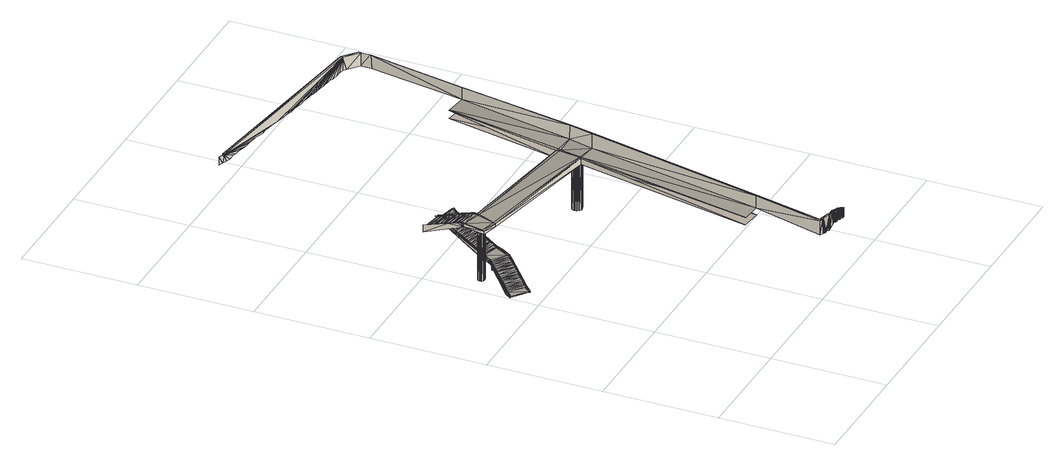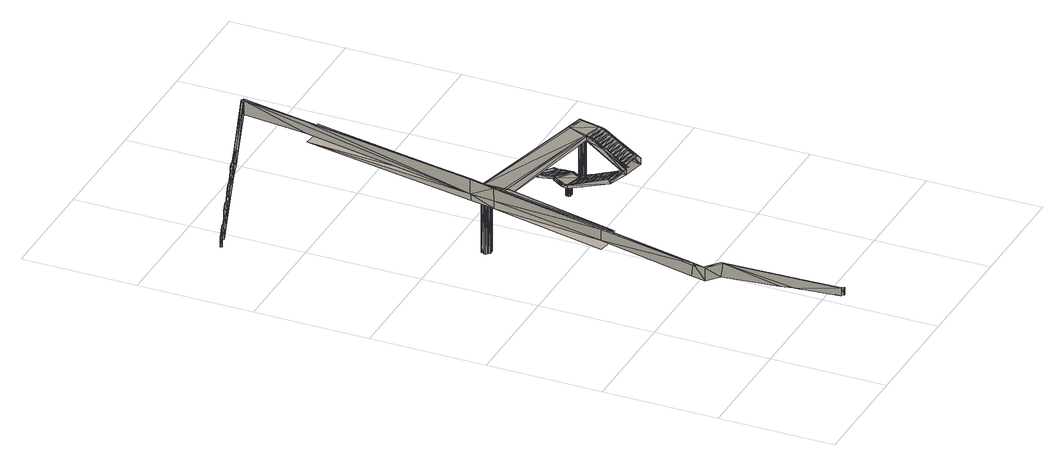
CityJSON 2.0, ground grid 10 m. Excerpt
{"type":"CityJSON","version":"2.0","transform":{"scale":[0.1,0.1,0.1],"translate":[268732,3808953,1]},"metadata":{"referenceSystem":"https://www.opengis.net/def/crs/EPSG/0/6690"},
"CityObjects":{
"bridge1":{"type":"Bridge","attributes":{"name":"東蟹屋陸橋","function":"07","yearOfConstruction":1968,"ConstructionBaseAttribute.adminType":"13","ConstructionBaseAttribute.administorator":"広島市","BridgeStructureAttribute.length":104.5,"BridgeStructureAttribute.width":1.5,"BridgeStructureAttribute.escalator":"false","ConstructionRiskAssessmentAttribute.surveyYear":2019,"ConstructionRiskAssessmentAttribute.riskType":"01","ConstructionRiskAssessmentAttribute.referenceDate":"2022-03-01","DmGeometricAttribute.dmCode":"2211"},"children":["bridge1-1","bridge1-2","bridge1-3","bridge1-4","bridge1-5","bridge1-6","bridge1-7"],"geometry":[{"type":"MultiSurface","lod":"3","boundaries":[[[0,1,2]],[[3,1,0]],[[4,0,2]],[[3,0,4]],[[5,6,2]],[[2,1,5]],[[2,6,4]],[[4,7,3]],[[1,8,5]],[[1,3,7]],[[1,9,8]],[[6,5,10]],[[9,1,7]],[[10,5,11]],[[8,12,5]],[[13,11,5]],[[6,10,14]],[[9,12,8]],[[15,9,7]],[[4,16,7]],[[14,10,17]],[[15,7,18]],[[11,19,10]],[[6,14,20]],[[6,21,4]],[[15,22,9]],[[16,18,7]],[[13,19,11]],[[13,12,9]],[[10,23,17]],[[6,20,24]],[[14,25,20]],[[5,12,13]],[[26,27,28]],[[19,29,10]],[[15,18,16]],[[30,31,28]],[[29,23,10]],[[9,22,13]],[[32,30,28]],[[22,15,16]],[[6,24,33]],[[14,34,25]],[[24,20,35]],[[14,17,23]],[[23,36,14]],[[34,20,25]],[[37,38,27]],[[29,13,22]],[[39,16,4]],[[36,34,14]],[[40,41,6]],[[6,33,42]],[[29,19,13]],[[41,43,6]],[[28,27,44]],[[36,29,22]],[[20,45,35]],[[46,6,42]],[[26,28,31]],[[24,47,33]],[[45,24,35]],[[27,26,48]],[[27,38,49]],[[27,48,37]],[[50,45,20]],[[31,30,51]],[[27,49,52]],[[36,23,29]],[[44,27,52]],[[40,6,46]],[[22,50,36]],[[30,53,51]],[[28,44,32]],[[24,54,47]],[[33,55,42]],[[20,34,50]],[[56,26,31]],[[54,33,47]],[[51,56,31]],[[57,54,24]],[[30,32,53]],[[48,38,37]],[[38,48,49]],[[50,34,36]],[[22,57,50]],[[58,56,51]],[[59,26,56]],[[49,48,52]],[[60,61,26]],[[26,61,48]],[[6,43,21]],[[58,59,56]],[[62,63,22]],[[33,64,55]],[[52,65,44]],[[52,48,61]],[[42,66,46]],[[24,45,57]],[[52,60,65]],[[44,65,67]],[[64,42,55]],[[58,68,69]],[[59,58,69]],[[70,26,59]],[[22,63,57]],[[52,61,60]],[[65,60,67]],[[26,71,60]],[[63,64,33]],[[57,45,50]],[[44,67,72]],[[72,73,44]],[[69,70,59]],[[67,71,72]],[[69,74,75]],[[67,60,71]],[[39,4,21]],[[76,77,22]],[[42,78,66]],[[75,70,69]],[[46,79,40]],[[33,54,63]],[[80,58,51]],[[72,81,73]],[[72,71,82]],[[66,78,46]],[[72,82,81]],[[83,51,53]],[[75,84,85]],[[62,78,42]],[[85,70,75]],[[63,54,57]],[[70,86,26]],[[73,81,87]],[[87,81,88]],[[22,16,39]],[[26,89,71]],[[22,77,62]],[[90,70,85]],[[46,91,79]],[[85,92,90]],[[40,93,41]],[[42,64,62]],[[91,40,79]],[[89,44,73]],[[43,94,21]],[[95,70,90]],[[41,94,43]],[[96,80,51]],[[77,91,46]],[[71,89,82]],[[62,64,63]],[[90,97,95]],[[94,98,21]],[[86,89,26]],[[87,89,73]],[[82,89,81]],[[89,88,81]],[[88,89,87]],[[68,58,99]],[[40,100,93]],[[94,41,101]],[[46,78,77]],[[95,102,103]],[[93,104,41]],[[69,68,105]],[[95,106,70]],[[22,104,76]],[[76,100,40]],[[74,69,105]],[[107,90,92]],[[96,51,83]],[[77,78,62]],[[108,98,94]],[[103,109,110]],[[111,94,101]],[[75,74,112]],[[113,21,98]],[[22,114,104]],[[114,22,39]],[[84,75,115]],[[106,95,103]],[[40,91,76]],[[83,53,116]],[[100,104,93]],[[99,58,80]],[[110,117,118]],[[113,39,21]],[[104,119,41]],[[105,68,99]],[[85,84,120]],[[76,91,77]],[[92,85,120]],[[121,107,92]],[[108,94,111]],[[74,105,122]],[[118,123,124]],[[101,41,119]],[[101,125,111]],[[112,74,122]],[[101,126,125]],[[97,90,127]],[[103,110,106]],[[128,83,116]],[[96,83,128]],[[86,70,106]],[[98,108,129]],[[101,119,126]],[[115,75,112]],[[110,118,106]],[[124,130,131]],[[104,100,76]],[[120,84,115]],[[95,97,132]],[[98,133,134]],[[80,96,128]],[[98,129,133]],[[102,95,135]],[[113,98,134]],[[105,99,80]],[[111,125,136]],[[136,137,111]],[[138,128,89]],[[92,120,121]],[[80,128,138]],[[125,139,136]],[[103,102,140]],[[141,138,89]],[[109,103,142]],[[143,144,108]],[[108,145,129]],[[114,146,104]],[[112,122,105]],[[146,114,39]],[[105,80,141]],[[133,147,134]],[[80,138,141]],[[108,144,145]],[[127,90,107]],[[148,111,137]],[[133,149,147]],[[136,150,137]],[[132,97,127]],[[110,109,151]],[[113,134,147]],[[152,153,111]],[[104,146,119]],[[154,141,89]],[[117,110,155]],[[113,147,149]],[[156,133,129]],[[39,113,146]],[[120,115,112]],[[152,111,148]],[[126,157,125]],[[156,129,145]],[[149,133,158]],[[135,95,132]],[[159,139,125]],[[137,160,148]],[[156,145,144]],[[149,158,113]],[[140,102,135]],[[118,117,161]],[[158,133,156]],[[162,163,111]],[[119,157,126]],[[123,118,164]],[[154,120,112]],[[165,143,108]],[[166,144,143]],[[107,121,120]],[[139,167,136]],[[112,105,154]],[[105,141,154]],[[142,103,140]],[[148,168,152]],[[156,144,169]],[[151,109,142]],[[86,170,89]],[[124,123,171]],[[162,111,153]],[[172,166,143]],[[169,144,166]],[[173,146,113]],[[130,124,171]],[[136,174,150]],[[166,172,175]],[[173,113,158]],[[132,127,107]],[[131,130,176]],[[150,174,137]],[[107,120,154]],[[177,178,111]],[[155,110,151]],[[152,179,153]],[[161,117,155]],[[157,159,125]],[[107,154,132]],[[178,180,111]],[[119,146,181]],[[182,131,183]],[[137,184,160]],[[185,181,146]],[[140,135,132]],[[186,111,163]],[[187,182,188]],[[165,172,143]],[[173,185,146]],[[189,148,160]],[[181,157,119]],[[164,118,161]],[[153,190,162]],[[158,156,173]],[[171,123,164]],[[167,191,136]],[[108,111,192]],[[193,194,111]],[[194,195,111]],[[191,174,136]],[[156,169,173]],[[169,166,173]],[[151,142,140]],[[111,186,177]],[[196,152,168]],[[130,171,176]],[[162,197,163]],[[198,184,137]],[[152,199,179]],[[175,172,165]],[[161,155,151]],[[166,175,165]],[[131,176,183]],[[179,199,153]],[[182,183,188]],[[132,200,140]],[[163,201,186]],[[166,165,173]],[[167,139,159]],[[154,89,170]],[[200,151,140]],[[153,202,190]],[[171,164,161]],[[187,188,203]],[[159,181,185]],[[202,162,190]],[[204,32,44]],[[111,180,193]],[[168,148,196]],[[205,187,203]],[[159,157,181]],[[173,206,185]],[[186,207,177]],[[208,199,152]],[[111,195,192]],[[132,154,200]],[[137,174,198]],[[170,209,154]],[[209,200,154]],[[183,176,171]],[[210,163,197]],[[159,185,206]],[[177,211,178]],[[173,165,206]],[[199,212,153]],[[212,202,153]],[[163,213,201]],[[191,159,206]],[[189,160,184]],[[203,188,183]],[[213,186,201]],[[161,151,200]],[[159,191,167]],[[196,148,189]],[[178,214,180]],[[198,191,206]],[[202,215,162]],[[171,161,200]],[[215,210,162]],[[186,216,207]],[[189,198,206]],[[152,196,208]],[[217,205,203]],[[207,216,177]],[[191,198,174]],[[183,171,200]],[[197,162,210]],[[180,218,193]],[[210,219,163]],[[203,183,200]],[[219,213,163]],[[177,220,211]],[[89,221,44]],[[212,208,206]],[[206,208,189]],[[211,220,178]],[[198,189,184]],[[170,192,195]],[[193,222,194]],[[215,212,206]],[[213,223,186]],[[195,194,224]],[[178,225,214]],[[219,215,206]],[[53,226,116]],[[214,225,180]],[[194,227,224]],[[189,208,196]],[[194,228,227]],[[223,219,206]],[[216,229,177]],[[229,220,177]],[[180,230,218]],[[218,230,193]],[[208,212,199]],[[165,108,231]],[[232,229,206]],[[220,232,178]],[[232,225,178]],[[108,192,231]],[[193,233,222]],[[222,233,194]],[[212,215,202]],[[170,231,192]],[[186,223,216]],[[225,234,180]],[[234,230,180]],[[194,235,228]],[[223,206,229]],[[235,227,228]],[[236,237,206]],[[215,219,210]],[[238,128,116]],[[230,237,193]],[[231,236,206]],[[237,233,193]],[[221,89,128]],[[206,165,231]],[[219,223,213]],[[206,234,232]],[[239,235,194]],[[206,237,234]],[[223,229,216]],[[235,240,227]],[[229,232,220]],[[194,233,239]],[[232,234,225]],[[234,237,230]],[[237,239,233]],[[237,236,239]],[[239,240,235]],[[239,241,240]],[[239,236,241]],[[231,241,236]],[[53,32,242]],[[238,221,128]],[[242,204,243]],[[244,243,204]],[[245,246,247]],[[32,204,242]],[[53,242,226]],[[204,248,244]],[[44,221,204]],[[116,226,249]],[[242,250,247]],[[116,249,238]],[[246,251,247]],[[252,244,248]],[[226,242,253]],[[253,242,247]],[[253,254,226]],[[249,226,254]],[[255,204,221]],[[204,256,257]],[[204,257,258]],[[204,255,256]],[[204,258,259]],[[249,254,238]],[[204,259,260]],[[253,247,251]],[[253,251,254]],[[238,254,261]],[[256,258,257]],[[221,262,255]],[[258,256,259]],[[221,263,262]],[[259,256,260]],[[264,256,255]],[[204,260,248]],[[260,256,265]],[[263,221,266]],[[264,255,262]],[[265,256,267]],[[264,262,263]],[[266,221,268]],[[248,260,265]],[[267,256,264]],[[264,263,266]],[[254,269,261]],[[270,266,268]],[[265,267,248]],[[264,266,271]],[[248,267,264]],[[271,266,272]],[[270,268,273]],[[274,266,270]],[[272,266,274]],[[221,275,268]],[[264,271,248]],[[271,272,248]],[[269,254,251]],[[268,275,273]],[[252,269,251]],[[273,275,270]],[[275,274,270]],[[261,276,238]],[[277,269,252]],[[272,274,275]],[[248,272,275]],[[252,248,275]],[[252,275,277]],[[278,261,269]],[[221,238,276]],[[275,221,279]],[[275,280,277]],[[281,278,269]],[[279,282,275]],[[280,281,269]],[[269,277,280]]],"semantics":{"surfaces":[{"type":"OuterFloorSurface"},{"type":"WallSurface"},{"type":"GroundSurface"},{"type":"OuterCeilingSurface"}],"values":[0,0,1,2,0,0,1,2,0,0,0,0,0,0,0,0,0,0,0,2,0,0,0,0,1,0,2,0,0,0,0,0,0,1,0,1,0,0,0,0,1,0,0,0,0,0,0,3,0,3,0,0,0,0,0,1,0,0,0,1,0,0,3,3,3,0,0,3,0,3,0,0,0,1,0,0,0,1,0,0,0,0,3,3,0,0,0,1,3,3,3,1,0,0,0,3,3,0,0,3,3,0,0,0,1,0,3,3,3,0,0,3,3,0,3,0,3,3,0,0,0,0,0,0,3,3,0,3,0,0,0,0,0,1,3,3,1,3,0,0,0,0,0,0,0,3,1,0,0,0,0,3,0,0,1,3,3,3,3,3,0,0,0,0,0,0,0,0,0,0,0,0,0,0,1,0,0,0,3,0,1,0,0,0,0,0,0,0,3,0,0,0,0,0,0,1,0,0,0,0,0,0,0,0,0,0,1,3,0,0,0,0,0,0,0,3,0,3,0,3,0,0,0,1,0,0,0,0,1,0,3,3,0,0,1,0,3,0,3,0,0,3,0,0,0,3,0,0,1,0,3,3,1,0,0,0,3,3,0,0,0,3,3,0,0,3,0,0,0,0,3,3,0,0,0,0,0,0,3,0,3,0,0,3,3,1,0,0,3,3,0,0,0,0,0,0,0,0,0,0,0,0,0,0,0,0,0,0,3,1,0,0,0,0,3,0,0,1,0,0,0,3,3,0,0,0,0,0,0,0,3,0,3,0,0,0,0,0,3,0,1,0,0,0,0,0,0,1,0,0,0,0,1,0,0,1,0,0,1,1,0,0,0,0,1,0,0,0,0,0,0,0,0,0,0,0,0,0,0,0,0,0,0,0,0,0,0,0,0,0,0,0,0,3,0,0,0,0,1,0,0,0,0,0,0,0,0,0,0,0,0,0,0,0,0,0,3,0,0,0,3,0,0,0,3,0,0,0,0,0,0,0,0,0,0,1,0,1,1,0,0,0,0,0,0,0,0,0,0,0,0,0,0,0,1,0,1,1,3,0,1,0,3,3,0,0,0,0,1,0,0,0,0,3,3,3,3,3,0,3,0,0,0,3,3,3,3,3,3,3,3,3,3,3,3,3,3,3,3,0,3,3,3,3,3,3,3,3,3,3,3,0,3,0,3,3,0,0,3,3,1,1,0,1,3,1,0,3,0,0]}}]},
"bridge1-1":{"type":"BridgeConstructiveElement","parents":["bridge1"],"geometry":[{"type":"MultiSurface","lod":"2","boundaries":[[[283,284,60]],[[71,283,60]],[[61,60,284]],[[285,61,284]],[[87,73,286]],[[287,87,286]],[[288,286,73]],[[72,288,73]],[[289,288,72]],[[67,289,72]],[[290,289,67]],[[65,290,67]],[[291,290,65]],[[52,291,65]],[[292,291,52]],[[49,292,52]],[[293,292,49]],[[38,293,49]],[[294,293,38]],[[37,294,38]],[[295,294,37]],[[48,295,37]],[[61,285,295]],[[48,61,295]],[[296,283,71]],[[82,296,71]],[[297,296,82]],[[81,297,82]],[[298,297,81]],[[88,298,81]],[[87,287,298]],[[88,87,298]],[[295,292,293]],[[293,294,295]],[[295,291,292]],[[295,285,291]],[[285,284,291]],[[284,290,291]],[[284,289,290]],[[284,283,289]],[[283,288,289]],[[283,296,288]],[[296,297,288]],[[297,286,288]],[[297,287,286]],[[297,298,287]],[[61,48,37,38,49,52,65,67,72,73,87,88,81,82,71,60]]]}]},
"bridge1-2":{"type":"BridgeConstructiveElement","attributes":{"function":"01"},"parents":["bridge1"],"geometry":[{"type":"MultiSurface","lod":"3","boundaries":[[[295,292,293]],[[293,294,295]],[[295,291,292]],[[295,285,291]],[[285,284,291]],[[284,290,291]],[[284,289,290]],[[284,283,289]],[[283,288,289]],[[283,296,288]],[[296,297,288]],[[297,286,288]],[[297,287,286]],[[297,298,287]],[[283,284,60]],[[71,283,60]],[[61,60,284]],[[285,61,284]],[[87,73,286]],[[287,87,286]],[[288,286,73]],[[72,288,73]],[[289,288,72]],[[67,289,72]],[[290,289,67]],[[65,290,67]],[[291,290,65]],[[52,291,65]],[[292,291,52]],[[49,292,52]],[[293,292,49]],[[38,293,49]],[[294,293,38]],[[37,294,38]],[[295,294,37]],[[48,295,37]],[[61,285,295]],[[48,61,295]],[[296,283,71]],[[82,296,71]],[[297,296,82]],[[81,297,82]],[[298,297,81]],[[88,298,81]],[[87,287,298]],[[88,87,298]],[[38,49,48]],[[48,37,38]],[[49,52,48]],[[52,61,48]],[[52,60,61]],[[52,65,60]],[[65,67,60]],[[67,71,60]],[[67,72,71]],[[72,82,71]],[[72,81,82]],[[72,73,81]],[[73,87,81]],[[87,88,81]]]}]},
"bridge1-3":{"type":"BridgeConstructiveElement","parents":["bridge1"],"geometry":[{"type":"MultiSurface","lod":"2","boundaries":[[[299,156,158]],[[300,299,158]],[[300,158,149]],[[301,300,149]],[[301,149,147]],[[302,301,147]],[[302,147,134]],[[303,302,134]],[[303,134,133]],[[304,303,133]],[[304,133,129]],[[305,304,129]],[[305,129,145]],[[306,305,145]],[[306,145,144]],[[307,306,144]],[[307,144,143]],[[308,307,143]],[[309,169,156]],[[299,309,156]],[[310,175,166]],[[311,310,166]],[[311,166,169]],[[309,311,169]],[[172,175,310]],[[312,172,310]],[[312,308,143]],[[172,312,143]],[[305,306,307]],[[307,304,305]],[[307,303,304]],[[307,302,303]],[[307,308,302]],[[308,312,302]],[[312,301,302]],[[312,300,301]],[[312,310,300]],[[310,311,300]],[[311,299,300]],[[311,309,299]],[[169,166,175,172,143,144,145,129,133,134,147,149,158,156]]]}]},
"bridge1-4":{"type":"BridgeConstructiveElement","attributes":{"function":"01"},"parents":["bridge1"],"geometry":[{"type":"MultiSurface","lod":"3","boundaries":[[[305,306,307]],[[307,304,305]],[[307,303,304]],[[307,302,303]],[[307,308,302]],[[308,312,302]],[[312,301,302]],[[312,300,301]],[[312,310,300]],[[310,311,300]],[[311,299,300]],[[311,309,299]],[[299,156,158]],[[300,299,158]],[[300,158,149]],[[301,300,149]],[[301,149,147]],[[302,301,147]],[[302,147,134]],[[303,302,134]],[[303,134,133]],[[304,303,133]],[[304,133,129]],[[305,304,129]],[[305,129,145]],[[306,305,145]],[[306,145,144]],[[307,306,144]],[[307,144,143]],[[308,307,143]],[[309,169,156]],[[299,309,156]],[[310,175,166]],[[311,310,166]],[[311,166,169]],[[309,311,169]],[[172,175,310]],[[312,172,310]],[[312,308,143]],[[172,312,143]],[[133,147,149]],[[133,134,147]],[[149,158,133]],[[158,156,133]],[[156,129,133]],[[156,145,129]],[[156,144,145]],[[156,169,144]],[[169,166,144]],[[166,143,144]],[[166,175,172]],[[172,143,166]]]}]},
"bridge1-5":{"type":"BridgeConstructiveElement","parents":["bridge1"],"geometry":[{"type":"MultiSurface","lod":"2","boundaries":[[[264,313,314]],[[264,267,313]],[[314,271,264]],[[314,315,271]],[[315,272,271]],[[315,316,272]],[[313,317,318]],[[265,319,313]],[[313,267,265]],[[319,317,313]],[[265,320,319]],[[265,260,320]],[[260,321,320]],[[260,259,321]],[[259,322,321]],[[259,258,322]],[[258,323,322]],[[258,257,323]],[[257,324,323]],[[257,256,324]],[[256,325,324]],[[256,255,325]],[[255,326,325]],[[255,262,326]],[[262,327,326]],[[262,263,327]],[[263,328,327]],[[263,266,328]],[[266,329,328]],[[266,268,329]],[[268,330,329]],[[268,273,330]],[[270,331,332]],[[270,274,331]],[[331,272,316]],[[331,274,272]],[[273,332,330]],[[273,270,332]],[[314,313,318]],[[318,315,314]],[[328,325,326]],[[326,327,328]],[[328,324,325]],[[328,323,324]],[[328,329,323]],[[329,322,323]],[[329,330,322]],[[330,332,322]],[[332,321,322]],[[332,320,321]],[[332,319,320]],[[332,331,319]],[[331,316,319]],[[316,317,319]],[[316,315,317]],[[315,318,317]],[[271,272,274,270,273,268,266,263,262,255,256,257,258,259,260,265,267,264]]]}]},
"bridge1-6":{"type":"BridgeConstructiveElement","attributes":{"function":"01"},"parents":["bridge1"],"geometry":[{"type":"MultiSurface","lod":"3","boundaries":[[[328,325,326]],[[326,327,328]],[[328,324,325]],[[328,323,324]],[[328,329,323]],[[329,322,323]],[[329,330,322]],[[330,332,322]],[[332,321,322]],[[332,320,321]],[[332,319,320]],[[332,331,319]],[[331,316,319]],[[316,317,319]],[[316,315,317]],[[315,318,317]],[[314,313,318]],[[318,315,314]],[[264,313,314]],[[264,267,313]],[[314,271,264]],[[314,315,271]],[[315,272,271]],[[315,316,272]],[[313,317,318]],[[265,319,313]],[[313,267,265]],[[319,317,313]],[[265,320,319]],[[265,260,320]],[[260,321,320]],[[260,259,321]],[[259,322,321]],[[259,258,322]],[[258,323,322]],[[258,257,323]],[[257,324,323]],[[257,256,324]],[[256,325,324]],[[256,255,325]],[[255,326,325]],[[255,262,326]],[[262,327,326]],[[262,263,327]],[[263,328,327]],[[263,266,328]],[[266,329,328]],[[266,268,329]],[[268,330,329]],[[268,273,330]],[[270,331,332]],[[270,274,331]],[[331,272,316]],[[331,274,272]],[[273,332,330]],[[273,270,332]],[[258,259,256]],[[256,257,258]],[[259,260,256]],[[260,265,256]],[[265,267,256]],[[267,264,256]],[[264,255,256]],[[264,262,255]],[[264,263,262]],[[264,266,263]],[[264,271,266]],[[271,272,266]],[[272,274,266]],[[274,270,266]],[[270,268,266]],[[270,273,268]]]}]},
"bridge1-7":{"type":"BridgeInstallation","attributes":{"function":"14"},"parents":["bridge1"],"geometry":[{"type":"MultiSurface","lod":"3","boundaries":[[[333,334,335]],[[335,336,337]],[[335,334,336]],[[333,338,339]],[[339,340,333]],[[340,336,334]],[[334,333,340]],[[341,342,252]],[[343,344,335]],[[345,346,347]],[[347,348,345]],[[345,349,346]],[[345,350,349]],[[345,351,350]],[[345,352,351]],[[345,353,352]],[[345,354,353]],[[345,355,354]],[[345,356,355]],[[345,357,356]],[[345,358,357]],[[345,359,358]],[[345,360,359]],[[345,361,360]],[[345,362,361]],[[345,344,363]],[[363,364,345]],[[345,364,362]],[[363,365,364]],[[363,366,365]],[[344,367,363]],[[344,368,367]],[[344,369,368]],[[344,370,369]],[[344,371,370]],[[344,372,371]],[[344,373,372]],[[344,374,373]],[[344,375,374]],[[344,376,375]],[[344,377,376]],[[344,378,377]],[[344,379,378]],[[344,380,379]],[[344,381,380]],[[344,343,382]],[[343,383,382]],[[384,385,345]],[[345,348,384]],[[384,386,385]],[[337,383,335]],[[383,343,335]],[[344,333,335]],[[333,387,338]],[[387,388,338]],[[344,345,333]],[[389,390,386]],[[390,385,386]],[[391,392,246]],[[246,393,391]],[[392,251,246]],[[392,394,251]],[[394,269,251]],[[394,395,269]],[[395,281,269]],[[395,396,281]],[[396,390,281]],[[390,389,281]],[[397,341,252]],[[394,392,398]],[[392,397,398]],[[398,399,395]],[[395,394,398]],[[399,396,395]],[[399,400,396]],[[400,390,396]],[[341,397,392]],[[401,393,402]],[[401,391,393]],[[341,392,391]],[[341,391,401]],[[403,342,341]],[[404,390,400]],[[333,345,387]],[[345,385,387]],[[404,385,390]],[[404,387,385]],[[405,388,404]],[[404,280,405]],[[388,387,404]],[[406,407,408]],[[408,409,406]],[[406,410,407]],[[410,411,407]],[[410,412,411]],[[410,413,412]],[[413,414,412]],[[413,415,414]],[[415,416,414]],[[415,417,416]],[[417,418,416]],[[417,419,418]],[[419,420,418]],[[419,421,420]],[[419,422,421]],[[422,423,421]],[[422,424,423]],[[424,425,423]],[[424,426,425]],[[426,427,425]],[[426,428,427]],[[428,429,427]],[[428,430,429]],[[428,431,430]],[[431,432,430]],[[431,433,432]],[[433,434,432]],[[433,435,434]],[[435,436,434]],[[435,437,436]],[[437,438,436]],[[437,439,438]],[[437,440,439]],[[440,441,439]],[[440,442,441]],[[442,443,441]],[[443,444,441]],[[444,445,441]],[[444,446,445]],[[446,447,445]],[[446,448,447]],[[446,449,448]],[[446,450,449]],[[446,451,450]],[[446,452,451]],[[446,453,452]],[[446,454,453]],[[446,455,454]],[[455,456,454]],[[455,457,456]],[[455,458,457]],[[455,459,458]],[[455,460,459]],[[455,461,460]],[[455,401,461]],[[401,402,461]],[[462,463,413]],[[413,410,462]],[[462,464,463]],[[463,415,413]],[[463,465,415]],[[465,417,415]],[[465,466,417]],[[417,467,419]],[[417,466,467]],[[467,468,422]],[[422,419,467]],[[468,424,422]],[[468,469,424]],[[469,426,424]],[[469,470,426]],[[470,428,426]],[[470,471,428]],[[471,431,428]],[[471,472,431]],[[472,473,431]],[[473,433,431]],[[473,435,433]],[[473,474,435]],[[474,437,435]],[[474,475,437]],[[475,440,437]],[[475,476,440]],[[440,477,442]],[[440,476,477]],[[477,478,443]],[[443,442,477]],[[478,444,443]],[[478,479,444]],[[479,446,444]],[[479,480,446]],[[446,480,455]],[[480,481,455]],[[482,462,483]],[[482,484,462]],[[480,485,486]],[[480,479,485]],[[479,487,485]],[[479,478,487]],[[478,477,487]],[[477,476,487]],[[475,474,487]],[[487,476,475]],[[474,473,487]],[[473,472,487]],[[472,488,487]],[[472,471,488]],[[471,470,488]],[[470,469,488]],[[469,468,488]],[[468,467,488]],[[467,466,488]],[[466,465,488]],[[465,463,488]],[[463,489,488]],[[463,464,489]],[[489,464,484]],[[464,462,484]],[[410,406,462]],[[406,483,462]],[[482,406,409]],[[482,483,406]],[[401,481,341]],[[401,455,481]],[[341,481,403]],[[344,382,381]],[[252,399,398]],[[398,397,252]],[[252,277,399]],[[280,404,400]],[[400,277,280]],[[277,400,399]],[[485,445,447]],[[447,448,485]],[[448,486,485]],[[486,452,453]],[[453,454,486]],[[460,461,403]],[[403,459,460]],[[486,451,452]],[[486,450,451]],[[449,450,486]],[[486,448,449]],[[403,456,457]],[[457,458,403]],[[454,456,486]],[[456,403,486]],[[458,459,403]],[[408,484,482]],[[482,409,408]],[[407,411,484]],[[484,408,407]],[[411,489,484]],[[411,412,489]],[[412,414,489]],[[414,488,489]],[[421,423,488]],[[488,420,421]],[[425,427,488]],[[488,423,425]],[[414,416,488]],[[418,420,488]],[[488,416,418]],[[439,441,487]],[[487,438,439]],[[487,436,438]],[[430,487,488]],[[488,429,430]],[[488,427,429]],[[430,432,487]],[[434,436,487]],[[487,432,434]],[[402,393,403]],[[402,403,461]],[[445,485,441]],[[485,487,441]],[[393,342,403]],[[393,246,342]],[[251,252,246]],[[252,342,246]],[[386,388,405]],[[405,280,389]],[[389,386,405]],[[280,281,389]],[[383,337,382]],[[336,376,377]],[[377,378,336]],[[381,337,336]],[[336,380,381]],[[336,379,380]],[[336,378,379]],[[336,375,376]],[[336,374,375]],[[336,340,374]],[[340,373,374]],[[340,372,373]],[[340,371,372]],[[340,370,371]],[[340,369,370]],[[340,368,369]],[[340,367,368]],[[381,382,337]],[[340,363,367]],[[340,366,363]],[[340,364,365]],[[365,366,340]],[[340,362,364]],[[340,361,362]],[[340,360,361]],[[340,359,360]],[[340,358,359]],[[340,357,358]],[[340,339,357]],[[339,338,357]],[[338,355,356]],[[356,357,338]],[[338,354,355]],[[338,353,354]],[[338,352,353]],[[338,351,352]],[[338,350,351]],[[338,349,350]],[[338,346,349]],[[338,347,346]],[[338,348,347]],[[338,384,348]],[[338,388,384]],[[388,386,384]],[[281,277,269]],[[281,280,277]],[[251,269,252]],[[269,277,252]],[[481,480,486]],[[486,403,481]]]}]}
},
"vertices":[
[2,225,1],[3,225,2],[2,225,2],[3,225,1],[6,230,1],[7,230,4],[6,230,4],[16,215,1],[7,230,2],[16,215,2],[9,232,5],[9,232,4],[20,220,2],[20,220,4],[11,234,7],[16,214,2],[20,219,1],[11,234,5],[16,214,1],[21,222,4],[13,237,8],[23,251,14],[20,219,4],[23,224,5],[14,239,9],[13,237,7],[10,268,51],[6,249,51],[6,249,54],[21,222,5],[7,251,54],[10,269,54],[20,246,54],[16,241,11],[25,227,7],[14,239,8],[23,224,7],[15,257,51],[15,256,51],[37,240,14],[22,249,15],[24,251,16],[18,244,12],[23,251,16],[20,246,51],[27,229,8],[20,246,13],[16,241,9],[15,258,51],[15,255,51],[25,227,8],[11,268,54],[16,254,51],[21,248,54],[29,231,9],[18,244,11],[11,272,54],[27,229,9],[12,271,54],[11,274,53],[17,259,51],[16,259,51],[31,234,12],[29,231,11],[31,234,11],[17,254,51],[20,246,12],[18,254,51],[12,271,53],[12,274,53],[13,283,49],[18,259,51],[19,254,51],[20,255,51],[12,274,52],[13,277,52],[35,238,15],[33,236,13],[33,236,12],[22,249,13],[27,268,54],[20,258,51],[19,259,51],[26,263,54],[13,277,50],[13,280,50],[18,307,33],[20,256,51],[20,257,51],[29,265,51],[14,283,49],[35,238,13],[13,280,49],[24,251,15],[25,254,16],[15,286,48],[27,265,54],[14,283,48],[25,254,14],[27,268,53],[36,241,15],[26,253,16],[15,286,46],[15,289,46],[36,241,16],[28,271,53],[18,307,39],[30,280,49],[29,261,14],[15,289,45],[16,292,45],[29,261,17],[29,274,52],[39,242,14],[37,240,16],[29,274,50],[28,263,54],[16,292,44],[16,295,44],[38,243,16],[29,277,50],[29,277,49],[28,271,52],[16,295,42],[17,298,42],[30,260,17],[30,260,16],[30,280,48],[29,265,54],[34,254,14],[17,298,41],[18,301,41],[30,283,48],[34,253,14],[34,252,14],[30,283,46],[30,263,19],[31,266,20],[29,268,54],[30,263,17],[31,286,46],[30,271,53],[31,286,45],[36,255,14],[35,255,14],[34,255,14],[39,242,16],[35,251,14],[31,269,22],[36,251,14],[31,266,19],[32,289,45],[32,272,23],[33,275,24],[32,280,49],[32,289,44],[38,252,14],[45,256,16],[37,251,14],[45,256,17],[31,269,20],[32,292,44],[33,278,26],[34,281,27],[32,292,42],[46,256,14],[38,254,14],[46,259,17],[32,272,22],[38,253,14],[37,303,33],[33,295,42],[37,255,14],[45,251,14],[46,262,19],[38,255,14],[33,295,41],[35,287,30],[36,290,31],[33,275,23],[36,293,33],[44,251,16],[18,301,40],[33,298,41],[47,265,20],[45,251,16],[34,284,29],[18,304,40],[33,298,40],[47,265,22],[33,278,24],[46,259,19],[37,299,33],[37,295,34],[37,298,36],[37,299,36],[48,268,22],[34,281,26],[46,262,20],[48,271,23],[37,303,39],[34,284,27],[49,274,24],[34,301,40],[134,223,52],[34,301,39],[46,256,17],[35,287,29],[48,268,23],[37,303,37],[49,277,26],[36,290,30],[48,271,24],[50,280,27],[36,293,31],[49,274,26],[51,283,29],[35,304,39],[37,295,33],[49,277,27],[51,286,30],[135,245,52],[37,298,34],[50,280,29],[37,302,37],[52,289,31],[134,224,58],[38,301,37],[38,301,36],[51,283,30],[52,292,33],[55,297,33],[51,286,31],[53,295,34],[52,289,33],[54,298,36],[54,295,36],[52,292,34],[135,245,59],[53,295,36],[54,298,37],[55,297,37],[133,223,58],[103,68,51],[121,66,51],[103,67,58],[120,66,58],[135,223,58],[152,221,52],[135,242,59],[103,68,58],[151,221,58],[152,220,58],[135,224,58],[137,242,59],[141,232,52],[141,231,52],[141,230,52],[142,229,52],[143,228,52],[144,227,52],[138,244,59],[142,234,52],[143,235,52],[148,228,52],[145,227,52],[144,235,52],[147,228,52],[146,235,52],[155,242,59],[148,233,52],[148,230,52],[149,231,52],[147,234,52],[149,232,52],[156,242,52],[158,347,58],[156,242,59],[159,347,58],[158,347,51],[177,344,59],[176,344,59],[177,344,51],
[18,259,2],[17,259,2],[16,259,2],[20,255,2],[20,256,2],[19,254,2],[18,254,2],[17,254,2],[16,254,2],[15,255,2],[15,256,2],[15,257,2],[15,258,2],[19,259,2],[20,258,2],[20,257,2],
[38,252,2],[37,251,2],[36,251,2],[35,251,2],[34,252,2],[34,253,2],[34,254,2],[34,255,2],[35,255,2],[36,255,2],[38,253,2],[38,255,2],[38,254,2],[37,255,2],
[147,228,10],[148,228,10],[148,230,4],[149,231,4],[147,228,4],[148,228,4],[145,227,4],[144,227,4],[143,228,4],[142,229,4],[141,230,4],[141,231,4],[141,232,4],[142,234,4],[143,235,4],[144,235,4],[146,235,4],[147,234,4],[149,232,4],[148,233,4],
[184,452,68],[95,514,12],[94,513,12],[95,514,5],[94,513,5],[185,451,56],[141,482,31],[131,489,26],[109,6,68],[120,65,58],[91,515,11],[94,512,12],[183,450,68],[179,453,53],[181,452,54],[183,450,56],[176,455,51],[174,457,50],[171,459,49],[169,460,47],[166,462,46],[164,464,44],[161,465,43],[159,467,42],[156,469,40],[154,471,39],[151,472,37],[149,474,36],[146,476,35],[144,477,33],[133,485,27],[142,479,32],[139,481,30],[137,483,29],[130,487,26],[128,489,24],[125,491,23],[123,492,21],[120,494,20],[118,496,19],[115,498,17],[113,499,16],[110,501,14],[108,503,13],[105,504,12],[103,506,10],[101,508,9],[98,509,7],[96,511,6],[93,513,5],[91,515,4],[186,448,56],[195,440,68],[195,440,56],[196,442,68],[196,442,56],[194,430,57],[194,431,69],[107,5,68],[120,66,69],[107,5,55],[151,221,71],[156,242,71],[176,344,70],[121,65,69],[152,220,71],[157,242,71],[177,344,69],[109,4,68],[109,4,55],[109,6,55],[194,431,68],[195,430,57],[221,36,11],[215,34,5],[218,35,4],[221,36,2],[215,34,13],[212,33,7],[209,33,8],[212,33,15],[206,32,10],[209,33,17],[203,31,11],[206,32,19],[201,30,13],[201,30,23],[198,29,14],[195,28,16],[198,29,24],[192,28,17],[195,28,26],[189,27,19],[192,28,27],[186,26,20],[186,26,30],[183,25,22],[180,24,23],[183,25,32],[177,24,25],[180,24,33],[175,23,26],[177,24,35],[172,22,28],[172,22,38],[169,21,29],[166,20,31],[169,21,39],[163,19,32],[166,20,41],[163,19,42],[160,19,43],[150,16,34],[150,16,48],[147,15,36],[144,14,37],[142,13,39],[139,12,40],[136,12,42],[133,11,43],[130,10,45],[127,9,46],[113,5,67],[124,8,48],[121,7,49],[119,7,51],[116,6,52],[113,5,54],[110,4,55],[215,35,13],[212,35,15],[214,36,13],[209,35,17],[206,34,19],[200,32,23],[197,31,24],[194,30,26],[191,30,27],[186,28,30],[183,27,32],[180,26,33],[177,25,35],[171,24,38],[168,23,39],[165,22,41],[162,21,42],[160,20,43],[150,18,48],[112,7,67],[220,37,2],[220,37,11],[215,35,5],[150,18,34],[138,14,40],[162,21,32],[197,31,14],[214,36,5]
]}
